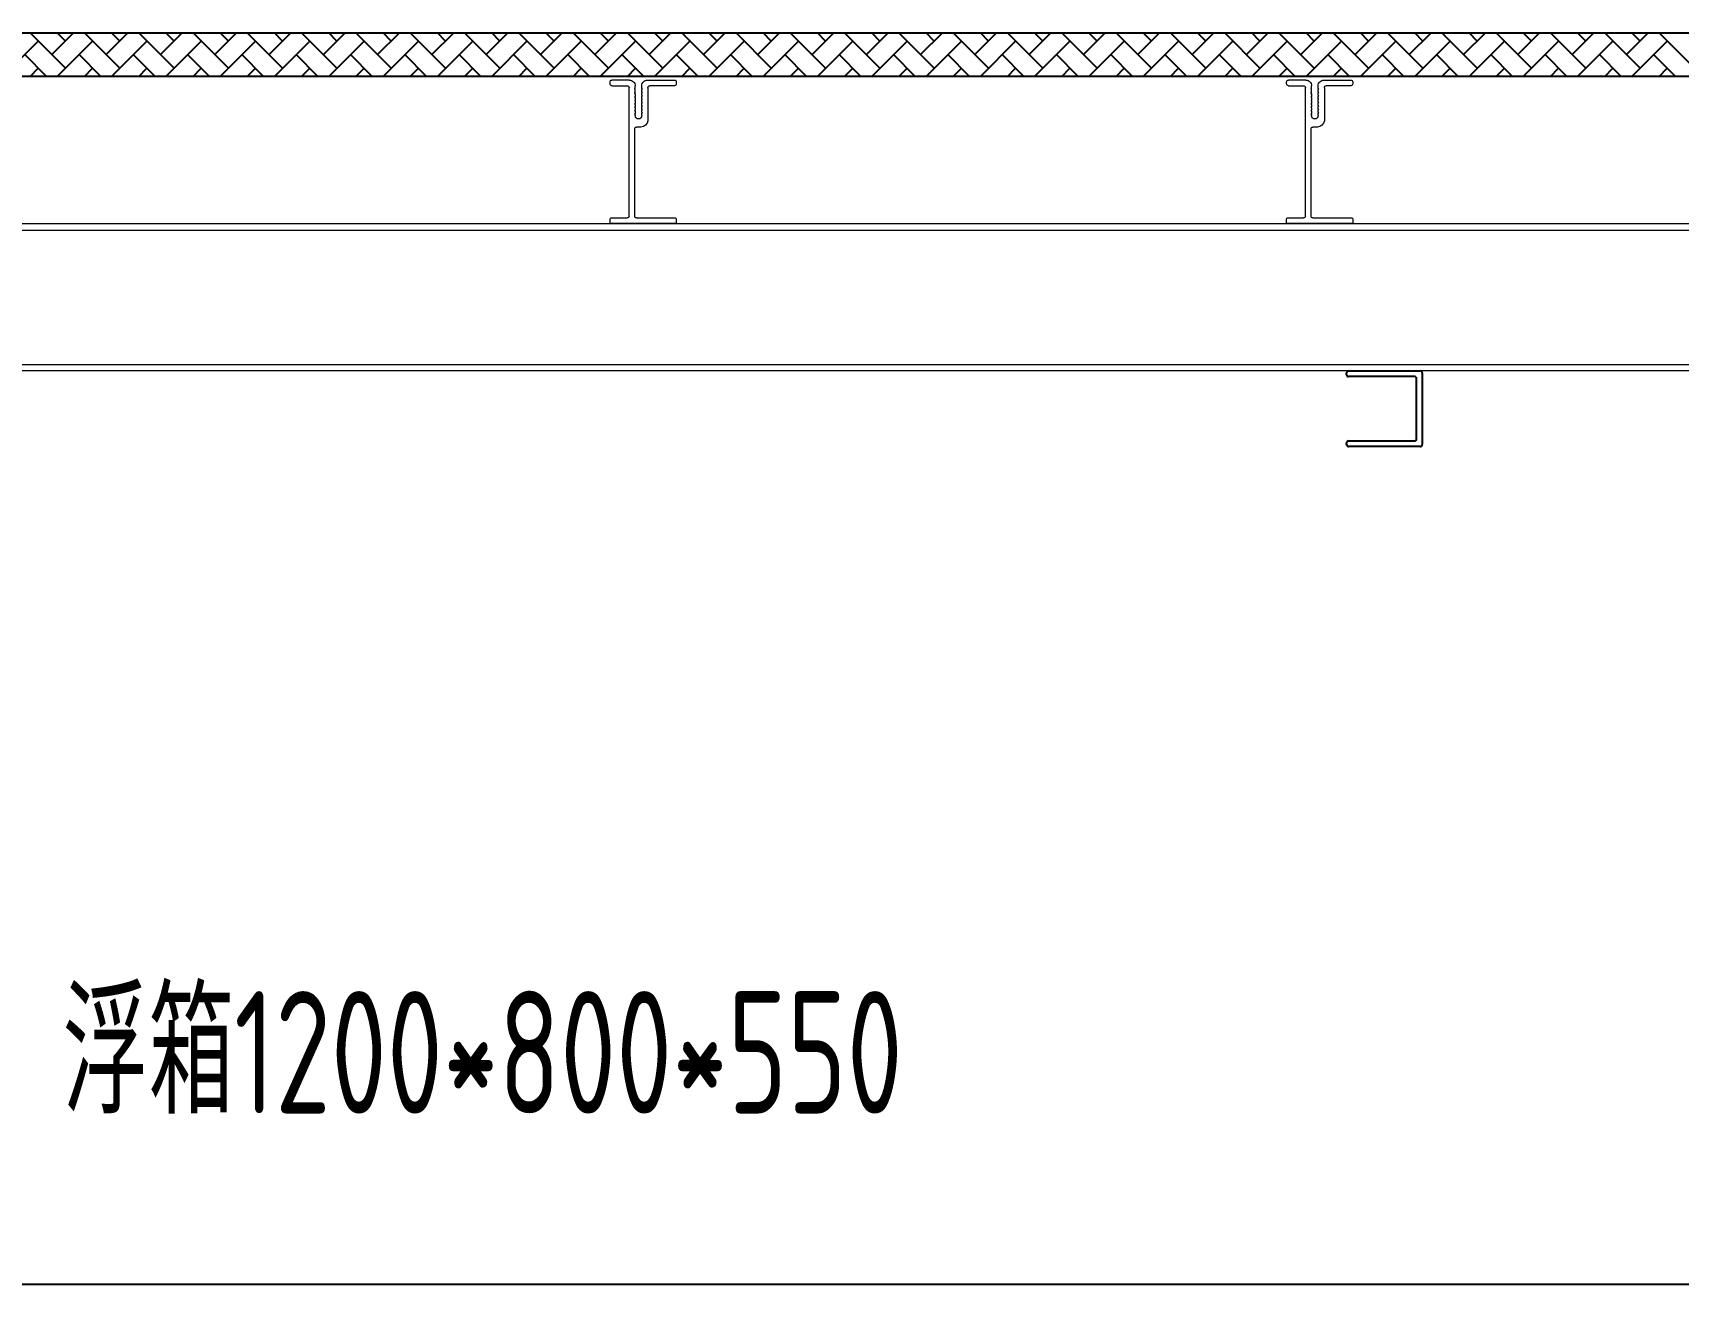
# Model space of a CAD drawing. Header units: millimetres. Extents: x -1714232 to -1367445, y 901519 to 1531173.
# Drawn here: x -1668772 to -1667901, y 920570 to 921232 of the extents above; entities that cross this region are included whole.
import ezdxf

# ---------------------------------------------------------------- set-up
doc = ezdxf.new("R2010")
doc.units = ezdxf.units.MM
doc.header["$LTSCALE"] = 1000
doc.layers.get('0').update_dxf_attribs({"linetype": 'CONTINUOUS'})
for name, color, linetype in [('_TCH_MASK', 7, 'CONTINUOUS'), ('PUB_DIM', 3, 'CONTINUOUS'), ('中实线', 1, 'CONTINUOUS'), ('结构', 1, 'CONTINUOUS')]:
    doc.layers.add(name, color=color, linetype=linetype)
doc.styles.get("Standard").update_dxf_attribs({"font": 'tssdeng.shx', "width": 0.7, "bigfont": 'hztxt.shx'})

# ---------------------------------------------------------------- blocks, each defined once
blk = doc.blocks.new('A$C4B927DFE')
at = {"color": 0, "lineweight": 5}
for p, q in [((-53.8663289884571, 64.44367115624482), (-53.8663289884571, 65.89375880971782)), ((-40.61632898985408, 66.89367115456844), (-40.61632898985408, 67.89367115549976)), ((-56.94495886238292, 44.06524403073126), (-54.61632898938842, 44.06524403073126))]:
    blk.add_line(p, q, dxfattribs=at)
at = {"color": 0, "lineweight": 0, "ltscale": 0.5}
blk.add_arc((-56.60941695002839, 48.12204441621725), 4.07065323290344, 190.1527575229837, 265.2717727548824, dxfattribs=at)
at = {"layer": '结构', "color": 0, "linetype": 'ByBlock', "lineweight": 0, "ltscale": 0.5}
for p, q in [((-75.61632898892277, 67.89367115549976), (-75.61632898892277, 66.89367115456844)), ((-60.36632898892276, 68.89367115456844), (-74.61632898892275, 68.89367115549976)), ((-74.61632898892275, 65.89367115549976), (-61.61632898938842, 65.89367115549976)), ((-60.61632898938842, 64.89367115549976), (-60.61632898938842, 47.40449744768556)), ((-57.76632899022661, 64.19367115624482), (-57.36632899031974, 64.44367115624482)), ((-57.36632899031974, 63.94367115624482), (-57.76632899022661, 64.19367115624482)), ((-57.76632898929529, 62.39367115549975), (-57.36632899031974, 62.64367115456843)), ((-57.36632899031974, 62.14367115549975), (-57.76632898929529, 62.39367115549975)), ((-57.36632899031974, 64.44367115624482), (-57.36632899031974, 65.89375880971782)), ((-57.36632899031974, 62.64367115456843), (-57.36632899031974, 63.94367115624482)), ((-57.36632898938842, 60.8436711547547), (-57.36632899031974, 62.14367115549975)), ((-53.46632898855022, 64.19367115624482), (-53.8663289884571, 64.44367115624482)), ((-53.8663289884571, 63.94367115624482), (-53.46632898855022, 64.19367115624482)), ((-53.8663289884571, 62.64367115456843), (-53.8663289884571, 63.94367115624482)), ((-53.46632898948155, 62.39367115549975), (-53.8663289884571, 62.64367115456843)), ((-53.8663289884571, 62.14367115549975), (-53.46632898948155, 62.39367115549975)), ((-53.86632898938842, 62.24367115512723), (-53.86632898938842, 61.94367115531349)), ((-53.86632898938842, 61.94367115531349), (-53.46632898948155, 61.6936711553135)), ((-53.46632898948155, 61.6936711553135), (-53.86632898938842, 61.44367115531349)), ((-53.86632898938842, 61.44367115531349), (-53.86632898938842, 60.14367115549975)), ((-50.86632898985408, 68.89367115456844), (-41.61632898985408, 68.89367115549976)), ((-50.61632898938842, -3.106328844500239), (-50.61632898938842, 64.89367115549976)), ((-41.61632898985408, 65.89367115549976), (-49.61632898938842, 65.89367115549976)), ((-57.76632898929529, 60.5936711547547), (-57.36632898938842, 60.8436711547547)), ((-57.36632898938842, 60.3436711547547), (-57.76632898929529, 60.5936711547547)), ((-57.76632898929529, 58.79367115494097), (-57.36632898938842, 59.04367115494096)), ((-57.36632898938842, 58.54367115494096), (-57.76632898929529, 58.79367115494097)), ((-57.76632898929529, 56.99367115512723), (-57.36632898938842, 57.24367115512723)), ((-57.36632898938842, 56.74367115512723), (-57.76632898929529, 56.99367115512723)), ((-57.76632898929529, 55.19367115531349), (-57.36632898938842, 55.4436711553135)), ((-57.36632898938842, 54.9436711553135), (-57.76632898929529, 55.19367115531349)), ((-57.76632898929529, 53.39367115549975), (-57.36632898938842, 53.64367115549975)), ((-57.36632898938842, 53.14367115549975), (-57.76632898929529, 53.39367115549975)), ((-57.36632898938842, 59.04367115494096), (-57.36632898938842, 60.3436711547547)), ((-57.36632898938842, 57.24367115512723), (-57.36632898938842, 58.54367115494096)), ((-57.36632898938842, 55.4436711553135), (-57.36632898938842, 56.74367115512723)), ((-57.36632898938842, 53.64367115549975), (-57.36632898938842, 54.9436711553135)), ((-57.36632898938842, 51.84367115568602), (-57.36632898938842, 53.14367115549975)), ((-57.36632898938842, 53.14367115549975), (-57.36632898938842, 53.14367115549975)), ((-53.86632898938842, 60.14367115549975), (-53.46632898948155, 59.89367115549975)), ((-53.46632898948155, 59.89367115549975), (-53.86632898938842, 59.64367115549975)), ((-53.86632898938842, 59.64367115549975), (-53.86632898938842, 58.3436711547547)), ((-53.86632898938842, 58.3436711547547), (-53.46722109732218, 58.09422872267896)), ((-53.46722109732218, 58.09422872267896), (-53.86632898938842, 57.8436711547547)), ((-53.86632898938842, 57.8436711547547), (-53.86632898938842, 56.54367115494096)), ((-53.86632898938842, 56.54367115494096), (-53.46632898948155, 56.29367115494097)), ((-53.46632898948155, 56.29367115494097), (-53.86632898938842, 56.04367115494096)), ((-53.86632898938842, 56.04367115494096), (-53.86632898938842, 54.74367115512723)), ((-53.86632898938842, 54.74367115512723), (-53.46632898948155, 54.49367115512723)), ((-53.46632898948155, 54.49367115512723), (-53.86632898938842, 54.24367115512723)), ((-53.86632898938842, 54.24367115512723), (-53.86632898938842, 52.9436711553135)), ((-53.86632898938842, 52.9436711553135), (-53.46632898948155, 52.69367115531349)), ((-53.46632898948155, 52.69367115531349), (-53.86632898938842, 52.4436711553135)), ((-53.86632898938842, 52.4436711553135), (-53.86632898938842, 51.14367115549975)), ((-57.76632898929529, 51.59367115568603), (-57.36632898938842, 51.84367115568602)), ((-57.36632898938842, 51.34367115568602), (-57.76632898929529, 51.59367115568603)), ((-57.36632898938842, 50.09367115568602), (-57.36632898938842, 51.34367115568602)), ((-53.86632898938842, 51.14367115549975), (-53.46632898948155, 50.89367115549975)), ((-53.46632898948155, 50.89367115549975), (-53.86632898938842, 50.64367115549975)), ((-53.86632898938842, 50.64367115549975), (-53.86632898938842, 50.09367115568602)), ((-53.61632898938842, -3.106328844500239), (-53.61632898938842, 43.06524403073126)), ((-75.61632898892277, -4.606328844500238), (-75.61632898892277, -6.606328844500237)), ((-54.61632898938842, -4.106328844500239), (-75.11632898892277, -4.106328844500239)), ((-75.11632898892277, -7.106328844500237), (-41.11632898938842, -7.106328844500237)), ((-41.11632898938842, -4.106328844500239), (-49.61632898938842, -4.106328844485688)), ((-40.61632898938841, -6.606328844500237), (-40.61632898938841, -4.606328844500238))]:
    blk.add_line(p, q, dxfattribs=at)
for centre, radius, start, end in [((-74.61632898892275, 67.89367115549976), 1, 90, 180), ((-74.61632898938842, 66.8936711550341), 0.9999999995343388, 180.0000000266804, 270.0000000266804), ((-61.61632898938842, 64.89367115549976), 1, 0, 90), ((-60.3662413363345, 65.89375880974693), 2.999912346087512, 359.9999999991662, 90.00167409003798), ((-50.86641664232592, 65.89375880974693), 2.999912346087512, 89.99832591663213, 180.0000000008337), ((-49.61632898938842, 64.89367115549976), 1, 90, 180), ((-41.61632898985408, 67.89367115549976), 1, 0, 90), ((-41.61632898938842, 66.8936711550341), 0.9999999995343388, 269.9999999733196, 359.9999999733196), ((-55.61632898938842, 50.09367115568602), 1.75, 180, 0), ((-54.61632898938842, 43.06524403073126), 1, 0, 90), ((-75.11632898892277, -4.606328844500238), 0.5, 90, 180), ((-75.11632898892277, -6.606328844500237), 0.5, 180, 270), ((-54.61632898938842, -3.106328844500239), 1, 270, 0), ((-49.61632898938842, -3.106328844500239), 1, 180, 270), ((-41.11632898938842, -4.606328844514791), 0.500000000014552, 1.6675267e-09, 89.99999999332991), ((-41.11632898938842, -6.606328844514791), 0.4999999999854481, 269.9999999933299, 1.6675267e-09)]:
    blk.add_arc(centre, radius, start, end, dxfattribs=at)
blk = doc.blocks.new('555')
at = {"color": 31}
for p, q in [((447973.9255514813, -94562.68440450904), (450812.5689948395, -94562.68440450905)), ((449053.1030577848, -94585.68440459404), (449071.7872627236, -94567.00019965526)), ((449086.1556676204, -94581.3686143458), (449067.4714577837, -94562.68440450907)), ((449078.9714676205, -94574.18440455213), (449090.4714676635, -94562.68440450908)), ((449086.1556676204, -94567.00020455208), (449081.8398675774, -94562.68440450903)), ((449081.8398773723, -94585.68440459405), (449100.524082311, -94567.00019965527)), ((449114.8924872078, -94581.36861434577), (449096.2082773711, -94562.68440450905)), ((449107.7082872079, -94574.18440455213), (449119.2082872509, -94562.68440450908)), ((449114.8924872078, -94567.00020455211), (449110.5766871647, -94562.68440450903)), ((449110.5766969597, -94585.68440459405), (449129.2609018984, -94567.00019965527)), ((449143.6293067952, -94581.36861434577), (449124.9450969584, -94562.68440450903)), ((449136.4451067953, -94574.18440455214), (449147.9451068384, -94562.68440450908)), ((449143.6293067953, -94567.0002045521), (449139.3135067522, -94562.68440450905)), ((449139.3135165471, -94585.68440459405), (449157.9977214859, -94567.00019965525)), ((449172.3661263826, -94581.36861434576), (449153.6819165458, -94562.68440450897)), ((449165.1819263827, -94574.18440455213), (449176.6819264258, -94562.684404509)), ((449172.3661263827, -94567.00020455208), (449168.0503263396, -94562.68440450901)), ((449168.0503361345, -94585.68440459405), (449186.7345410733, -94567.00019965526)), ((449201.1029459701, -94581.36861434583), (449182.4187361333, -94562.68440450905)), ((449193.9187459701, -94574.18440455214), (449205.4187460132, -94562.68440450904)), ((449201.1029459701, -94567.00020455208), (449196.7871459271, -94562.68440450905)), ((449196.7871557219, -94585.68440459407), (449215.4713606607, -94567.00019965529)), ((449229.8397655576, -94581.36861434585), (449211.1555557207, -94562.68440450904)), ((449222.6555655576, -94574.18440455211), (449234.1555656007, -94562.68440450904)), ((449229.8397655575, -94567.0002045521), (449225.5239655144, -94562.68440450904)), ((449225.5239753094, -94585.68440459404), (449244.2081802482, -94567.00019965526)), ((449258.5765851449, -94581.3686143458), (449239.8923753081, -94562.68440450901)), ((449251.392385145, -94574.18440455213), (449262.8923851881, -94562.68440450905)), ((449258.576585145, -94567.00020455213), (449254.2607851019, -94562.68440450904)), ((449254.2607948968, -94585.68440459404), (449272.9449998356, -94567.00019965527)), ((449287.3134047324, -94581.36861434583), (449268.6291948956, -94562.68440450904)), ((449280.1292047324, -94574.18440455214), (449291.6292047755, -94562.68440450905)), ((449287.3134047324, -94567.00020455211), (449282.9976046893, -94562.684404509)), ((449282.9976144842, -94585.68440459404), (449301.681819423, -94567.00019965526)), ((449316.0502243197, -94581.36861434586), (449297.366014483, -94562.68440450908)), ((449308.8660243198, -94574.1844045521), (449320.3660243629, -94562.684404509)), ((449316.0502243197, -94567.0002045521), (449311.7344242767, -94562.68440450903)), ((449311.7344340716, -94585.68440459404), (449330.4186390104, -94567.00019965527)), ((449344.7870439072, -94581.36861434583), (449326.1028340704, -94562.68440450907)), ((449337.6028439073, -94574.18440455213), (449349.1028439503, -94562.68440450908)), ((449344.7870439072, -94567.00020455211), (449340.4712438641, -94562.68440450905)), ((449340.4712536591, -94585.68440459405), (449359.1554585978, -94567.00019965527)), ((449373.5238634946, -94581.36861434582), (449354.8396536577, -94562.68440450901)), ((449366.3396634947, -94574.18440455214), (449377.8396635377, -94562.68440450908)), ((449373.5238634946, -94567.0002045521), (449369.2080634515, -94562.68440450901)), ((449369.2080732465, -94585.68440459405), (449387.8922781853, -94567.00019965525)), ((449402.260683082, -94581.3686143458), (449383.5764732452, -94562.68440450905)), ((449395.0764830821, -94574.18440455213), (449406.5764831251, -94562.68440450908)), ((449402.260683082, -94567.0002045521), (449397.9448830389, -94562.68440450898)), ((449397.9448928339, -94585.68440459405), (449416.6290977727, -94567.00019965526)), ((449430.9975026694, -94581.36861434579), (449412.3132928326, -94562.68440450901)), ((449423.8133026695, -94574.18440455214), (449435.3133027126, -94562.68440450908)), ((449430.9975026694, -94567.00020455213), (449426.6817026263, -94562.68440450905)), ((449426.6817124213, -94585.68440459405), (449445.3659173601, -94567.00019965526)), ((449459.7343222568, -94581.36861434582), (449441.0501124201, -94562.68440450904)), ((449452.550122257, -94574.18440455211), (449464.0501223001, -94562.68440450901)), ((449459.7343222568, -94567.00020455211), (449455.4185222137, -94562.68440450901)), ((449455.4185320087, -94585.68440459405), (449474.1027369475, -94567.00019965527)), ((449488.4711418442, -94581.36861434582), (449469.7869320074, -94562.68440450901)), ((449481.2869418444, -94574.18440455208), (449492.7869418874, -94562.68440450905)), ((449488.4711418442, -94567.00020455208), (449484.1553418011, -94562.684404509)), ((449484.1553515961, -94585.68440459404), (449502.8395565349, -94567.00019965525)), ((449517.2079614317, -94581.36861434588), (449498.5237515949, -94562.68440450904)), ((449510.0237614318, -94574.18440455208), (449521.5237614748, -94562.68440450904)), ((449517.2079614317, -94567.00020455213), (449512.8921613886, -94562.68440450905)), ((449512.8921711835, -94585.68440459404), (449531.5763761223, -94567.00019965526)), ((449545.9447810191, -94581.36861434582), (449527.2605711823, -94562.684404509)), ((449538.7605810192, -94574.18440455214), (449550.2605810623, -94562.68440450905)), ((449545.9447810191, -94567.00020455211), (449541.628980976, -94562.684404509)), ((449541.628990771, -94585.68440459404), (449560.3131957098, -94567.00019965527)), ((449574.6816006065, -94581.36861434577), (449555.9973907697, -94562.68440450897)), ((449567.4974006066, -94574.18440455211), (449578.9974006497, -94562.68440450901)), ((449574.6816006066, -94567.00020455208), (449570.3658005635, -94562.68440450898)), ((449570.3658103584, -94585.68440459404), (449589.0500152972, -94567.00019965526)), ((449603.418420194, -94581.36861434579), (449584.7342103573, -94562.68440450907)), ((449596.234220194, -94574.18440455213), (449607.7342202371, -94562.68440450905)), ((449603.4184201939, -94567.00020455208), (449599.1026201509, -94562.68440450904)), ((449599.1026299458, -94585.68440459405), (449617.7868348846, -94567.00019965529)), ((449632.1552397814, -94581.36861434576), (449613.4710299447, -94562.68440450905)), ((449624.9710397815, -94574.18440455213), (449636.4710398245, -94562.68440450908)), ((449632.1552397814, -94567.0002045521), (449627.8394397384, -94562.68440450901)), ((449627.8394495333, -94585.68440459405), (449646.5236544721, -94567.00019965525)), ((449660.8920593688, -94581.36861434576), (449642.207849532, -94562.68440450901)), ((449653.7078593689, -94574.18440455213), (449665.207859412, -94562.68440450908)), ((449660.8920593688, -94567.00020455208), (449656.5762593258, -94562.68440450905)), ((449656.5762691207, -94585.68440459405), (449675.2604740594, -94567.00019965526)), ((449689.6288789562, -94581.36861434575), (449670.9446691194, -94562.68440450897)), ((449682.4446789563, -94574.18440455213), (449693.9446789993, -94562.68440450908)), ((449689.6288789563, -94567.00020455207), (449685.3130789132, -94562.68440450901)), ((449685.3130887081, -94585.68440459405), (449703.9972936469, -94567.00019965527)), ((449718.3656985437, -94581.36861434582), (449699.6814887069, -94562.68440450905)), ((449711.1814985438, -94574.1844045521), (449722.6814985868, -94562.68440450901)), ((449718.3656985436, -94567.00020455207), (449714.0498985006, -94562.68440450905)), ((449714.0499082955, -94585.68440459405), (449732.7341132343, -94567.00019965529)), ((449747.1025181311, -94581.3686143458), (449728.4183082943, -94562.68440450901)), ((449739.9183181312, -94574.18440455213), (449751.4183181743, -94562.68440450905)), ((449747.1025181311, -94567.00020455213), (449742.786718088, -94562.68440450901)), ((449742.786727883, -94585.68440459404), (449761.4709328217, -94567.00019965526)), ((449775.8393377185, -94581.36861434579), (449757.1551278817, -94562.684404509)), ((449768.6551377186, -94574.18440455214), (449780.1551377617, -94562.68440450905)), ((449775.8393377186, -94567.00020455211), (449771.5235376754, -94562.684404509)), ((449771.5235474704, -94585.68440459404), (449790.2077524092, -94567.00019965526)), ((449804.5761573059, -94581.36861434582), (449785.8919474691, -94562.684404509)), ((449797.391957306, -94574.18440455214), (449808.8919573491, -94562.68440450904)), ((449804.5761573059, -94567.0002045521), (449800.2603572628, -94562.68440450895)), ((449800.2603670578, -94585.68440459404), (449818.9445719966, -94567.00019965526)), ((449833.3129768933, -94581.36861434576), (449814.6287670565, -94562.68440450895)), ((449826.1287768934, -94574.18440455211), (449837.6287769366, -94562.68440450901)), ((449833.3129768933, -94567.00020455213), (449828.9971768502, -94562.68440450904)), ((449828.9971866452, -94585.68440459404), (449847.681391584, -94567.00019965526)), ((449862.0497964807, -94581.36861434582), (449843.3655866439, -94562.68440450903)), ((449854.8655964808, -94574.18440455213), (449866.3655965239, -94562.68440450905)), ((449862.0497964807, -94567.00020455211), (449857.7339964377, -94562.68440450907)), ((449857.7340062326, -94585.68440459404), (449876.4182111714, -94567.00019965527)), ((449890.7866160682, -94581.36861434582), (449872.1024062314, -94562.68440450907)), ((449883.6024160683, -94574.18440455213), (449895.1024161113, -94562.68440450908)), ((449890.7866160682, -94567.00020455208), (449886.4708160251, -94562.68440450901)), ((449886.4708258201, -94585.68440459405), (449905.1550307589, -94567.00019965526)), ((449919.5234356556, -94581.36861434583), (449900.8392258188, -94562.68440450905)), ((449912.3392356557, -94574.18440455214), (449923.8392356987, -94562.68440450908)), ((449919.5234356556, -94567.00020455211), (449915.2076356125, -94562.68440450901)), ((449915.2076454075, -94585.68440459405), (449933.8918503462, -94567.00019965527)), ((449948.260255243, -94581.36861434577), (449929.5760454062, -94562.68440450901)), ((449076.1030480749, -94585.68440459404), (449064.6030529298, -94574.1844094489)), ((449104.8398676623, -94585.68440459402), (449093.3398725173, -94574.18440944894)), ((449133.5766872498, -94585.68440459402), (449122.0766921047, -94574.18440944896)), ((449162.3135068372, -94585.68440459402), (449150.8135116921, -94574.18440944895)), ((449191.0503264246, -94585.68440459402), (449179.5503312795, -94574.18440944894)), ((449219.787146012, -94585.68440459402), (449208.2871508669, -94574.18440944894)), ((449248.5239655994, -94585.68440459401), (449237.0239704543, -94574.18440944895)), ((449277.2607851868, -94585.68440459401), (449265.7607900418, -94574.18440944898)), ((449305.9976047743, -94585.68440459401), (449294.4976096292, -94574.18440944896)), ((449334.7344243617, -94585.68440459404), (449323.2344292166, -94574.18440944895)), ((449363.4712439491, -94585.68440459402), (449351.971248804, -94574.18440944896)), ((449392.2080635365, -94585.68440459402), (449380.7080683914, -94574.18440944895)), ((449420.9448831239, -94585.68440459402), (449409.4448879788, -94574.18440944895)), ((449449.6817027113, -94585.68440459402), (449438.1817075663, -94574.18440944898)), ((449478.4185222987, -94585.68440459402), (449466.9185271537, -94574.18440944896)), ((449507.1553418862, -94585.68440459401), (449495.6553467411, -94574.18440944894)), ((449535.8921614736, -94585.68440459401), (449524.3921663286, -94574.18440944898)), ((449564.628981061, -94585.68440459401), (449553.128985916, -94574.18440944896)), ((449593.3658006485, -94585.68440459404), (449581.8658055034, -94574.18440944894)), ((449622.1026202359, -94585.68440459404), (449610.6026250908, -94574.18440944894)), ((449650.8394398234, -94585.68440459402), (449639.3394446783, -94574.18440944895)), ((449679.5762594108, -94585.68440459402), (449668.0762642657, -94574.18440944894)), ((449708.3130789982, -94585.68440459402), (449696.8130838531, -94574.18440944892)), ((449737.0498985856, -94585.68440459402), (449725.5499034405, -94574.18440944892)), ((449765.786718173, -94585.68440459401), (449754.286723028, -94574.18440944898)), ((449794.5235377604, -94585.68440459401), (449783.0235426154, -94574.18440944896)), ((449823.2603573478, -94585.68440459401), (449811.7603622028, -94574.18440944895)), ((449851.9971769353, -94585.68440459404), (449840.4971817902, -94574.18440944898)), ((449880.7339965227, -94585.68440459404), (449869.2340013776, -94574.18440944896)), ((449909.4708161101, -94585.68440459402), (449897.970820965, -94574.18440944894)), ((449938.2076356975, -94585.68440459402), (449926.7076405524, -94574.18440944896)), ((449067.4714675786, -94585.68440459405), (449071.7872627236, -94581.36860944898)), ((449096.208287166, -94585.68440459405), (449100.524082311, -94581.36860944898)), ((449124.9451067534, -94585.68440459405), (449129.2609018984, -94581.368609449)), ((449153.6819263408, -94585.68440459405), (449157.9977214859, -94581.36860944898)), ((449182.4187459282, -94585.68440459405), (449186.7345410733, -94581.368609449)), ((449211.1555655157, -94585.68440459404), (449215.4713606607, -94581.36860944897)), ((449239.8923851031, -94585.68440459404), (449244.2081802482, -94581.36860944898)), ((449268.6292046905, -94585.68440459404), (449272.9449998356, -94581.368609449)), ((449297.3660242779, -94585.68440459404), (449301.681819423, -94581.36860944895)), ((449326.1028438653, -94585.68440459405), (449330.4186390104, -94581.36860944898)), ((449354.8396634528, -94585.68440459405), (449359.1554585978, -94581.368609449)), ((449383.5764830402, -94585.68440459405), (449387.8922781852, -94581.36860944898)), ((449412.3133026276, -94585.68440459405), (449416.6290977726, -94581.368609449)), ((449441.050122215, -94585.68440459405), (449445.3659173601, -94581.36860944897)), ((449469.7869418024, -94585.68440459404), (449474.1027369475, -94581.36860944894)), ((449498.5237613898, -94585.68440459404), (449502.8395565349, -94581.36860944894)), ((449527.2605809773, -94585.68440459404), (449531.5763761224, -94581.368609449)), ((449555.9974005647, -94585.68440459404), (449560.3131957098, -94581.36860944897)), ((449584.7342201521, -94585.68440459404), (449589.0500152972, -94581.36860944898)), ((449613.4710397396, -94585.68440459405), (449617.7868348846, -94581.36860944898)), ((449642.207859327, -94585.68440459405), (449646.523654472, -94581.36860944898)), ((449670.9446789144, -94585.68440459405), (449675.2604740594, -94581.36860944898)), ((449699.6814985018, -94585.68440459405), (449703.9972936469, -94581.36860944895)), ((449728.4183180893, -94585.68440459404), (449732.7341132343, -94581.36860944898)), ((449757.1551376767, -94585.68440459404), (449761.4709328217, -94581.368609449)), ((449785.8919572641, -94585.68440459404), (449790.2077524092, -94581.368609449)), ((449814.6287768515, -94585.68440459404), (449818.9445719966, -94581.36860944897)), ((449843.3655964389, -94585.68440459404), (449847.681391584, -94581.36860944898)), ((449872.1024160263, -94585.68440459405), (449876.4182111714, -94581.36860944898)), ((449900.8392356138, -94585.68440459405), (449905.1550307588, -94581.368609449)), ((449929.5760552012, -94585.68440459405), (449933.8918503462, -94581.36860944898)), ((450812.5689948395, -94585.68440459402), (447973.9255514813, -94585.68440459404))]:
    blk.add_line(p, q, dxfattribs=at)
blk = doc.blocks.new('0123.')
at = {"layer": '结构', "color": 4, "linetype": 'ByBlock', "ltscale": 0.5}
for p, q in [((448796.9739971925, -94743.68440451115), (448796.9739971925, -94742.68440451115)), ((448797.9739971925, -94741.68440451115), (448835.9739971925, -94741.68440451115)), ((448832.9739971925, -94744.68440451115), (448797.9739971925, -94744.68440451115)), ((448833.9739971925, -94777.68440451115), (448833.9739971925, -94745.68440451115)), ((448836.9739971925, -94742.68440451115), (448836.9739971925, -94780.68440451115)), ((448796.9739971925, -94780.68440451115), (448796.9739971925, -94779.68440451115)), ((448797.9739971925, -94778.68440451115), (448832.9739971925, -94778.68440451115)), ((448835.9739971925, -94781.68440451115), (448797.9739971925, -94781.68440451115))]:
    blk.add_line(p, q, dxfattribs=at)
for centre, start, end in [((448797.9739971925, -94742.68440451115), 90, 180), ((448797.9739971925, -94743.68440451115), 180, 270), ((448832.9739971925, -94745.68440451115), 0, 90), ((448835.9739971925, -94742.68440451115), 0, 90), ((448797.9739971925, -94779.68440451115), 90, 180), ((448797.9739971925, -94780.68440451115), 180, 270), ((448832.9739971925, -94777.68440451115), 270, 0), ((448835.9739971925, -94780.68440451115), 270, 0)]:
    blk.add_arc(centre, 1, start, end, dxfattribs=at)

msp = doc.modelspace()

# ---------------------------------------------------------------- linework, layer by layer
at = {"layer": 'PUB_DIM'}
msp.add_line((-1670104.066413095, 920569.6177205972), (-1664719.632803601, 920569.6177205972), dxfattribs=at)
at = {"layer": '中实线', "lineweight": 9}
for p, q in [((-1669860.513050025, 921131.0440553778), (-1667034.605145683, 921131.0440553778)), ((-1667034.605145683, 921053.0440553778), (-1669860.013050026, 921053.0440553778))]:
    msp.add_line(p, q, dxfattribs=at)
at = {"layer": '中实线', "color": 8, "linetype": 'ByBlock', "lineweight": 20, "ltscale": 0.5}
for p, q in [((-1669860.513050026, 921127.5440553778), (-1667034.605145683, 921127.5440553778)), ((-1669860.513050026, 921056.5440553778), (-1667034.605145683, 921056.5440553778))]:
    msp.add_line(p, q, dxfattribs=at)

# ---------------------------------------------------------------- block references
for name, p in [('555', (-2117840.929758708, 1015794.728459889)), ('0123.', (-2116873.716187091, 1015794.728459889))]:
    msp.add_blockref(name, p)
at = {"layer": '_TCH_MASK', "color": 0, "xscale": -1}
for p in [(-1668507.129379008, 921138.1503842229), (-1668149.129379006, 921138.1503842229)]:
    msp.add_blockref('A$C4B927DFE', p, dxfattribs=at)

# ---------------------------------------------------------------- texts
at = {"width": 0.7}
msp.add_text('浮箱1200*800*550', height=64.8, dxfattribs=at).set_placement((-1668756.198720233, 920659.9322998268))

doc.saveas('drawing.dxf')
